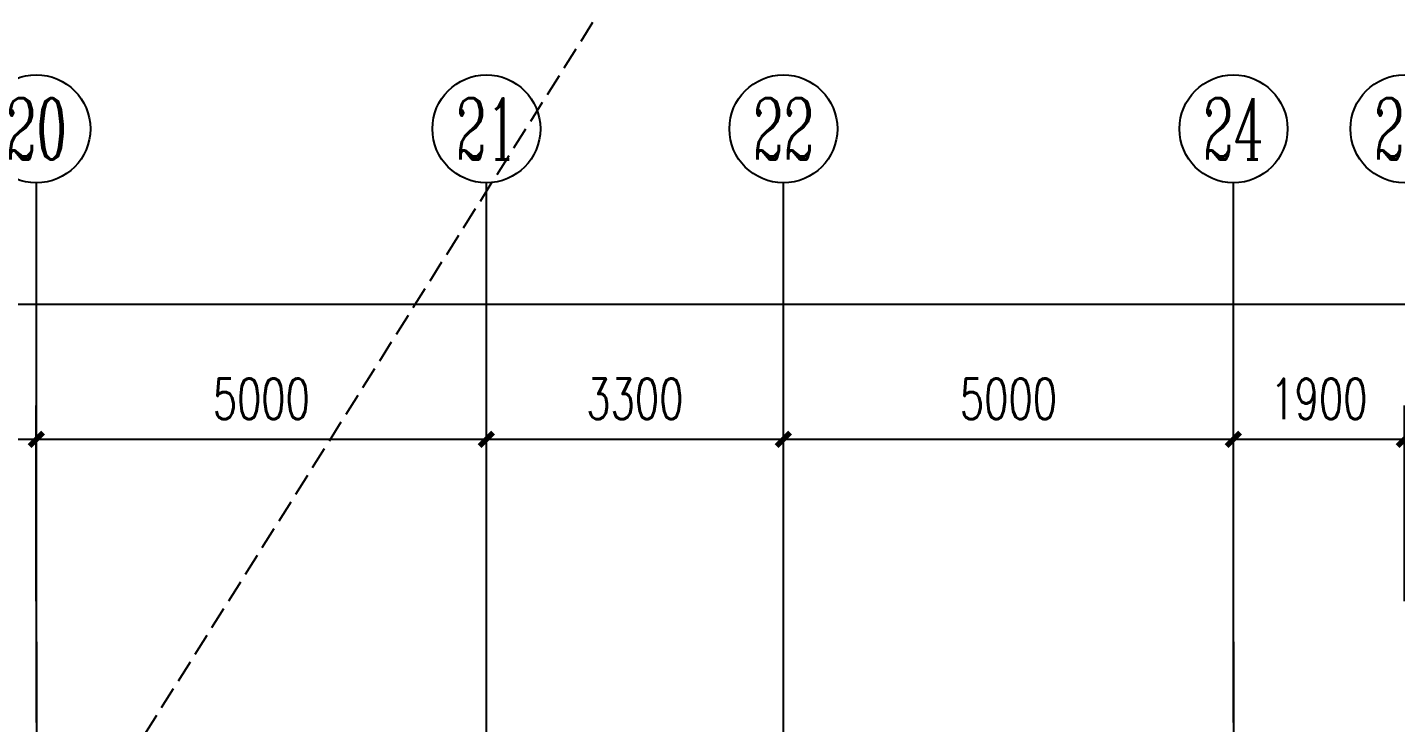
# Model space of a CAD drawing. Extents: x 802298 to 1915382, y -2285475 to -1340051.
# Drawn here: x 1386790 to 1401992, y -2224526 to -2216797 of the extents above; entities that cross this region are included whole.
import ezdxf
from ezdxf.enums import TextEntityAlignment as Align

# ---------------------------------------------------------------- set-up
doc = ezdxf.new("R2010")
doc.units = 0
doc.header["$LTSCALE"] = 1000
doc.header["$MEASUREMENT"] = 0
doc.linetypes.add('DASH', pattern=[0.35, 0.25, -0.1])
doc.linetypes.add('DOTE', pattern=[2.42, 2, -0.2, 0.02, -0.2])
doc.layers.get('0').update_dxf_attribs({"linetype": 'CONTINUOUS'})
doc.layers.get('Defpoints').update_dxf_attribs({"linetype": 'CONTINUOUS'})
for name, color, linetype in [('8', 8, 'CONTINUOUS'), ('AXIS', 3, 'CONTINUOUS'), ('AXIS_TEXT', 7, 'CONTINUOUS'), ('DOTE', 1, 'CONTINUOUS')]:
    doc.layers.add(name, color=color, linetype=linetype)
doc.styles.add('_TCH_AXIS', font='COMPLEX', dxfattribs={"bigfont": 'GBCBIG'})
doc.styles.add('COMPLEX', font='COMPLEX')
doc.styles.add('DIM_FONT', font='SIMPLEX', dxfattribs={"width": 0.7, "bigfont": 'GBCBIG'})
doc.dimstyles.new('DIMN150', dxfattribs={"dimscale": 1.5, "dimtxt": 300, "dimasz": 100, "dimexe": 250, "dimexo": 300, "dimgap": 150, "dimtad": 1, "dimdec": 0, "dimzin": 0, "dimdsep": 46, "dimtxsty": 'DIM_FONT', "dimblk": 'ARCHTICK', "dimcen": 0.09, "dimclrt": 7, "dimazin": 2, "dimtfac": 1, "dimtdec": 0, "dimtix": 1, "dimtmove": 2, "dimatfit": 3, "dimfxl": 0, "dimtolj": 1, "dimtzin": 0, "dimarcsym": 0})

# ---------------------------------------------------------------- blocks, each defined once
blk = doc.blocks.new('_ArchTick')
at = {"color": 0, "linetype": 'ByBlock', "const_width": 0.4}
blk.add_lwpolyline([(-0.5, -0.5), (0.5, 0.5)], dxfattribs=at)
blk = doc.blocks.new('*D554')
at = {"layer": 'AXIS', "color": 0, "lineweight": -2}
for p, q in [((1346590, -2223176), (1346590, -2219501)), ((1411590, -2223176), (1411590, -2219501)), ((1346590, -2219876), (1411590, -2219876))]:
    blk.add_line(p, q, dxfattribs=at)
at = {"layer": 'Defpoints', "color": 0}
for p in [(1411590, -2219876), (1346590, -2223626), (1411590, -2223626)]:
    blk.add_point(p, dxfattribs=at)
at = {"layer": 'AXIS', "color": 0, "lineweight": -2, "xscale": 150, "yscale": 150, "zscale": 150, "rotation": 180}
blk.add_blockref('_ArchTick', (1346590, -2219876), dxfattribs=at)
at = {"layer": 'AXIS', "color": 0, "lineweight": -2, "xscale": 150, "yscale": 150, "zscale": 150}
blk.add_blockref('_ArchTick', (1411590, -2219876), dxfattribs=at)
at = {"layer": 'AXIS', "color": 7, "insert": (1379090, -2219426), "char_height": 450, "attachment_point": 5, "style": 'DIM_FONT'}
blk.add_mtext('\\A1;65000', dxfattribs=at)
blk = doc.blocks.new('*D557')
at = {"layer": 'AXIS', "color": 0, "lineweight": -2}
for p, q in [((1383890, -2223176), (1383890, -2221001)), ((1386890, -2223176), (1386890, -2221001)), ((1383890, -2221376), (1386890, -2221376))]:
    blk.add_line(p, q, dxfattribs=at)
at = {"layer": 'Defpoints', "color": 0}
for p in [(1386890, -2221376), (1383890, -2223626), (1386890, -2223626)]:
    blk.add_point(p, dxfattribs=at)
at = {"layer": 'AXIS', "color": 0, "lineweight": -2, "xscale": 150, "yscale": 150, "zscale": 150, "rotation": 180}
blk.add_blockref('_ArchTick', (1383890, -2221376), dxfattribs=at)
at = {"layer": 'AXIS', "color": 0, "lineweight": -2, "xscale": 150, "yscale": 150, "zscale": 150}
blk.add_blockref('_ArchTick', (1386890, -2221376), dxfattribs=at)
at = {"layer": 'AXIS', "color": 7, "insert": (1385390, -2220926), "char_height": 450, "attachment_point": 5, "style": 'DIM_FONT'}
blk.add_mtext('\\A1;3000', dxfattribs=at)
blk = doc.blocks.new('*D558')
at = {"layer": 'AXIS', "color": 0, "lineweight": -2}
for p, q in [((1386890, -2223176), (1386890, -2221001)), ((1391890, -2223176), (1391890, -2221001)), ((1386890, -2221376), (1391890, -2221376))]:
    blk.add_line(p, q, dxfattribs=at)
at = {"layer": 'Defpoints', "color": 0}
for p in [(1391890, -2221376), (1386890, -2223626), (1391890, -2223626)]:
    blk.add_point(p, dxfattribs=at)
at = {"layer": 'AXIS', "color": 0, "lineweight": -2, "xscale": 150, "yscale": 150, "zscale": 150, "rotation": 180}
blk.add_blockref('_ArchTick', (1386890, -2221376), dxfattribs=at)
at = {"layer": 'AXIS', "color": 0, "lineweight": -2, "xscale": 150, "yscale": 150, "zscale": 150}
blk.add_blockref('_ArchTick', (1391890, -2221376), dxfattribs=at)
at = {"layer": 'AXIS', "color": 7, "insert": (1389390, -2220926), "char_height": 450, "attachment_point": 5, "style": 'DIM_FONT'}
blk.add_mtext('\\A1;5000', dxfattribs=at)
blk = doc.blocks.new('*D559')
at = {"layer": 'AXIS', "color": 0, "lineweight": -2}
for p, q in [((1391890, -2223176), (1391890, -2221001)), ((1395190, -2223176), (1395190, -2221001)), ((1391890, -2221376), (1395190, -2221376))]:
    blk.add_line(p, q, dxfattribs=at)
at = {"layer": 'Defpoints', "color": 0}
for p in [(1395190, -2221376), (1391890, -2223626), (1395190, -2223626)]:
    blk.add_point(p, dxfattribs=at)
at = {"layer": 'AXIS', "color": 0, "lineweight": -2, "xscale": 150, "yscale": 150, "zscale": 150, "rotation": 180}
blk.add_blockref('_ArchTick', (1391890, -2221376), dxfattribs=at)
at = {"layer": 'AXIS', "color": 0, "lineweight": -2, "xscale": 150, "yscale": 150, "zscale": 150}
blk.add_blockref('_ArchTick', (1395190, -2221376), dxfattribs=at)
at = {"layer": 'AXIS', "color": 7, "insert": (1393540, -2220926), "char_height": 450, "attachment_point": 5, "style": 'DIM_FONT'}
blk.add_mtext('\\A1;3300', dxfattribs=at)
blk = doc.blocks.new('*D560')
at = {"layer": 'AXIS', "color": 0, "lineweight": -2}
for p, q in [((1395190, -2223176), (1395190, -2221001)), ((1400190, -2223176), (1400190, -2221001)), ((1395190, -2221376), (1400190, -2221376))]:
    blk.add_line(p, q, dxfattribs=at)
at = {"layer": 'Defpoints', "color": 0}
for p in [(1400190, -2221376), (1395190, -2223626), (1400190, -2223626)]:
    blk.add_point(p, dxfattribs=at)
at = {"layer": 'AXIS', "color": 0, "lineweight": -2, "xscale": 150, "yscale": 150, "zscale": 150, "rotation": 180}
blk.add_blockref('_ArchTick', (1395190, -2221376), dxfattribs=at)
at = {"layer": 'AXIS', "color": 0, "lineweight": -2, "xscale": 150, "yscale": 150, "zscale": 150}
blk.add_blockref('_ArchTick', (1400190, -2221376), dxfattribs=at)
at = {"layer": 'AXIS', "color": 7, "insert": (1397690, -2220926), "char_height": 450, "attachment_point": 5, "style": 'DIM_FONT'}
blk.add_mtext('\\A1;5000', dxfattribs=at)
blk = doc.blocks.new('*D561')
at = {"layer": 'AXIS', "color": 0, "lineweight": -2}
for p, q in [((1400190, -2223176), (1400190, -2221001)), ((1402090, -2223176), (1402090, -2221001)), ((1400190, -2221376), (1402090, -2221376))]:
    blk.add_line(p, q, dxfattribs=at)
at = {"layer": 'Defpoints', "color": 0}
for p in [(1402090, -2221376), (1400190, -2223626), (1402090, -2223626)]:
    blk.add_point(p, dxfattribs=at)
at = {"layer": 'AXIS', "color": 0, "lineweight": -2, "xscale": 150, "yscale": 150, "zscale": 150, "rotation": 180}
blk.add_blockref('_ArchTick', (1400190, -2221376), dxfattribs=at)
at = {"layer": 'AXIS', "color": 0, "lineweight": -2, "xscale": 150, "yscale": 150, "zscale": 150}
blk.add_blockref('_ArchTick', (1402090, -2221376), dxfattribs=at)
at = {"layer": 'AXIS', "color": 7, "insert": (1401140, -2220926), "char_height": 450, "attachment_point": 5, "style": 'DIM_FONT'}
blk.add_mtext('\\A1;1900', dxfattribs=at)
blk = doc.blocks.new('_AXISO')
blk.add_circle((0, 0), 0.5)
at = {"layer": 'AXIS_TEXT', "style": 'COMPLEX', "width": 1.041667}
blk.add_attdef('A', text='', height=0.56, dxfattribs=at).set_placement((-0.25, -0.28), (0.25, -0.28), align=Align.FIT)

msp = doc.modelspace()

# ---------------------------------------------------------------- linework, layer by layer
at = {"layer": '8', "linetype": 'DASH'}
msp.add_line((1386790.5, -2226726.4), (1395905.9, -2212239.2), dxfattribs=at)
at = {"layer": 'AXIS'}
for p, q in [((1386890.5, -2224525.6), (1386890.5, -2218525.6)), ((1391890.5, -2224525.6), (1391890.5, -2218525.6)), ((1395190.5, -2224525.6), (1395190.5, -2218525.6)), ((1400190.5, -2224525.6), (1400190.5, -2218525.6))]:
    msp.add_line(p, q, dxfattribs=at)
at = {"layer": 'DOTE', "linetype": 'DOTE'}
for p, q in [((1386890.5, -2223626.4), (1386890.5, -2229426.4)), ((1391890.5, -2229726.4), (1391890.5, -2223626.4)), ((1395190.5, -2229726.4), (1395190.5, -2223626.4)), ((1400190.5, -2223626.4), (1400190.5, -2231126.4))]:
    msp.add_line(p, q, dxfattribs=at)

# ---------------------------------------------------------------- block references
at = {"layer": 'AXIS'}
ref = msp.add_blockref('_AXISO', (1386890.5, -2217925.6), dxfattribs=dict(at, xscale=1200, yscale=1200, zscale=1200))
ref.add_attrib('A', '20', dxfattribs={"layer": 'AXIS_TEXT', "height": 678.82, "style": '_TCH_AXIS', "width": 0.617647}).set_placement((1386551, -2218265), (1387229.9, -2218265), align=Align.FIT)
ref = msp.add_blockref('_AXISO', (1391890.5, -2217925.6), dxfattribs=dict(at, xscale=1200, yscale=1200, zscale=1200))
ref.add_attrib('A', '21', dxfattribs={"layer": 'AXIS_TEXT', "height": 678.82, "style": '_TCH_AXIS', "width": 0.724138}).set_placement((1391551, -2218265), (1392229.9, -2218265), align=Align.FIT)
ref = msp.add_blockref('_AXISO', (1395190.5, -2217925.6), dxfattribs=dict(at, xscale=1200, yscale=1200, zscale=1200))
ref.add_attrib('A', '22', dxfattribs={"layer": 'AXIS_TEXT', "height": 678.82, "style": '_TCH_AXIS', "width": 0.617647}).set_placement((1394851, -2218265), (1395529.9, -2218265), align=Align.FIT)
ref = msp.add_blockref('_AXISO', (1400190.5, -2217925.6), dxfattribs=dict(at, xscale=1200, yscale=1200, zscale=1200))
ref.add_attrib('A', '24', dxfattribs={"layer": 'AXIS_TEXT', "height": 678.82, "style": '_TCH_AXIS', "width": 0.583333}).set_placement((1399851, -2218265), (1400529.9, -2218265), align=Align.FIT)
ref = msp.add_blockref('_AXISO', (1402090.5, -2217925.6), dxfattribs=dict(at, xscale=1200, yscale=1200, zscale=1200))
ref.add_attrib('A', '25', dxfattribs={"layer": 'AXIS_TEXT', "height": 678.82, "style": '_TCH_AXIS', "width": 0.617647}).set_placement((1401751, -2218265), (1402429.9, -2218265), align=Align.FIT)

# ---------------------------------------------------------------- dimensions: what is measured, and where the dimension line sits
for p1, p2, distance, picture, middle in [((1346590.5, -2223626.4), (1411590.5, -2223626.4), 3750, '*D554', (1379090.5, -2219426.4)), ((1383890.5, -2223626.4), (1386890.5, -2223626.4), 2250, '*D557', (1385390.5, -2220926.4)), ((1386890.5, -2223626.4), (1391890.5, -2223626.4), 2250, '*D558', (1389390.5, -2220926.4)), ((1391890.5, -2223626.4), (1395190.5, -2223626.4), 2250, '*D559', (1393540.5, -2220926.4)), ((1395190.5, -2223626.4), (1400190.5, -2223626.4), 2250, '*D560', (1397690.5, -2220926.4)), ((1400190.5, -2223626.4), (1402090.5, -2223626.4), 2250, '*D561', (1401140.5, -2220926.4))]:
    dim = msp.add_aligned_dim(p1=p1, p2=p2, distance=distance, dimstyle='DIMN150', dxfattribs=at)
    dim.commit()
    dim.dimension.update_dxf_attribs({"geometry": picture, "text_midpoint": middle})

doc.saveas('drawing.dxf')
